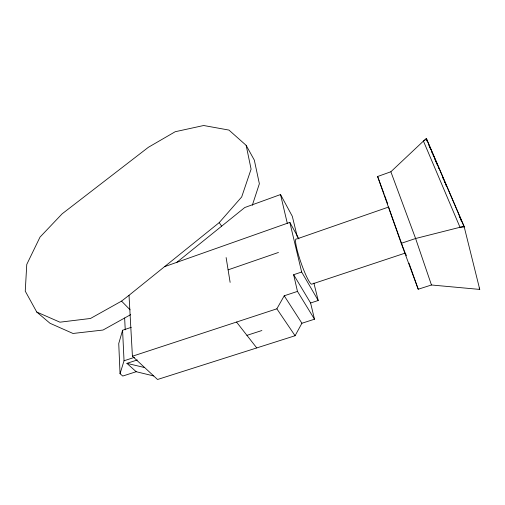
<?xml version="1.0" encoding="UTF-8"?>
<svg xmlns="http://www.w3.org/2000/svg" width="505" height="505" viewBox="0 0 505 505"><rect width="100%" height="100%" fill="white"/><g stroke="black" fill="none" stroke-linecap="round" stroke-linejoin="round"><path stroke-width="0.76" d="M131.275 327.322L122.582 330.257L118.744 343.533L120.045 373.7L122.759 376.048L136.192 371.712L153.716 375.947M120.045 373.7L124.034 360.766L122.582 330.257M252.317 205.27L259.368 183.751L254.318 160.104L246.156 145.352L228.961 130.082L203.673 125.511L175.21 131.729L148.413 147.271L62.134 213.83L40.015 237.11L26.765 264.424L25.256 291.139L36.751 312.033L50.001 323.269L72.998 333.47L103.026 330.036L130.675 314.64M246.156 145.352L251.092 169.143L241.687 196.95L219.22 222.604L129.015 295.305L132.417 356.227L157.541 379.489L295.078 335.737L301.914 323.25L314.495 319.21L310.6 302.987L293.645 274.72L301.655 272.018L318.213 300.5L310.6 302.987M132.417 356.227L276.86 308.814L284.227 295.791L297.47 291.404L314.495 319.21M390.857 171.769L426.327 138.357L464.051 226.259L479.75 289.422L431.459 284.99L418.228 289.232L401.229 243.328L377.62 176.51L390.857 171.769L415.602 238.505L431.459 284.99M176.466 262.625L244.761 207.53L280.527 194.545L292.313 216.298L297.439 237.413M36.739 312.027L59.95 322.184L90.502 318.466L121.553 301.113L129.015 295.305M425.292 139.872L423.442 141.078L460.011 227.282L464.221 226.941L426.523 139.071M164.529 266.678L289.826 222.383L298.96 238.934M388.68 207.018L296.58 239.035A23.937 3.169 70.8 0 0 300.166 260.239A23.937 3.169 70.8 0 0 311.585 284.201L405.193 253.1L404.417 251.111M228.108 269.853L278.451 252.462M401.229 243.328L415.602 238.505L464.051 226.259M124.034 360.766L134.488 357.344M136.192 371.712L126.913 363.36L137.316 359.964M246.926 335.352L261.887 330.522M126.913 363.36L144.651 367.558M121.553 301.113L130.138 309.868M236.536 322.051L256.748 347.926M219.22 222.604L221.638 226.183M276.86 308.814L295.078 335.737M284.227 295.791L301.914 323.25M428.928 145.402L430.778 149.72M431.396 151.159L432.324 153.318M432.943 154.764L433.864 156.922M434.483 158.362L437.261 164.838M438.188 166.997L438.801 168.436M442.506 177.078L443.434 179.237M444.047 180.676L444.974 182.835M445.593 184.275L446.515 186.433M459.165 215.951L460.093 218.109M460.712 219.549L461.633 221.708M479.144 287.964L479.75 289.422M402.946 247.128L404.17 250.448M377.62 176.51L384.16 194.248M384.703 195.725L387.701 203.856M400.478 240.367L402.7 246.459M397.334 231.656L400.231 239.692M397.088 230.968L391.754 216.026M405.591 253.548L406.38 255.776M409.018 263.212L418.228 289.232M389.797 210.452L391.508 215.326M388.736 207.347L389.589 209.834M426.327 138.357L427.142 141.343M313.889 283.078L318.213 300.5M289.826 222.383L301.655 272.018M280.527 194.545L287.364 223.595M293.645 274.72L297.47 291.404M226.12 257.563L230.129 282.383M124.64 318.005L125.234 329.803"/></g></svg>
